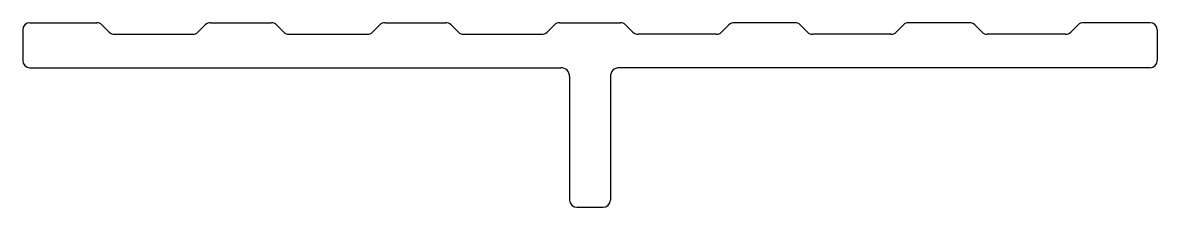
# Model space of a CAD drawing. Extents: x 2533.3 to 2572.3, y 1670.9 to 1677.2.
import ezdxf

# ---------------------------------------------------------------- set-up
doc = ezdxf.new("R2010")
doc.units = 0
doc.layers.get('0').update_dxf_attribs({"linetype": 'CONTINUOUS'})

msp = doc.modelspace()

# ---------------------------------------------------------------- linework, layer by layer
for p, q in [((2533.582, 1677.221), (2535.878, 1677.221)), ((2536.055, 1677.148), (2536.309, 1676.895)), ((2539.609, 1677.148), (2539.355, 1676.895)), ((2539.786, 1677.221), (2541.878, 1677.221)), ((2542.055, 1677.148), (2542.309, 1676.895)), ((2545.609, 1677.148), (2545.355, 1676.895)), ((2545.786, 1677.221), (2547.878, 1677.221)), ((2548.055, 1677.148), (2548.309, 1676.895)), ((2551.609, 1677.148), (2551.355, 1676.895)), ((2551.786, 1677.221), (2553.878, 1677.221)), ((2554.055, 1677.148), (2554.309, 1676.895)), ((2557.609, 1677.148), (2557.355, 1676.895)), ((2559.878, 1677.221), (2557.786, 1677.221)), ((2560.055, 1677.148), (2560.309, 1676.895)), ((2563.609, 1677.148), (2563.355, 1676.895)), ((2565.878, 1677.221), (2563.786, 1677.221)), ((2566.055, 1677.148), (2566.309, 1676.895)), ((2569.609, 1677.148), (2569.355, 1676.895)), ((2572.082, 1677.221), (2569.786, 1677.221)), ((2533.332, 1676.971), (2533.332, 1675.921)), ((2536.486, 1676.821), (2539.178, 1676.821)), ((2542.486, 1676.821), (2545.178, 1676.821)), ((2548.486, 1676.821), (2551.178, 1676.821)), ((2557.178, 1676.821), (2554.486, 1676.821)), ((2563.178, 1676.821), (2560.486, 1676.821)), ((2569.178, 1676.821), (2566.486, 1676.821)), ((2572.332, 1676.971), (2572.332, 1675.921)), ((2533.582, 1675.671), (2551.832, 1675.671)), ((2572.082, 1675.671), (2553.832, 1675.671)), ((2552.132, 1675.371), (2552.132, 1671.121)), ((2553.532, 1675.371), (2553.532, 1671.121)), ((2552.382, 1670.871), (2553.282, 1670.871))]:
    msp.add_line(p, q)
for centre, radius, start, end in [((2533.582, 1676.971), 0.25, 90, 180), ((2535.878, 1676.971), 0.25, 45, 90), ((2539.786, 1676.971), 0.25, 90, 135), ((2541.878, 1676.971), 0.25, 45, 90), ((2545.786, 1676.971), 0.25, 90, 135), ((2547.878, 1676.971), 0.25, 45, 90), ((2551.786, 1676.971), 0.25, 90, 135), ((2553.878, 1676.971), 0.25, 45, 90), ((2557.786, 1676.971), 0.25, 90, 135), ((2559.878, 1676.971), 0.25, 45, 90), ((2563.786, 1676.971), 0.25, 90, 135), ((2565.878, 1676.971), 0.25, 45, 90), ((2569.786, 1676.971), 0.25, 90, 135), ((2572.082, 1676.971), 0.25, 0, 90), ((2536.486, 1677.071), 0.25, 225, 270), ((2539.178, 1677.071), 0.25, 270, 315), ((2542.486, 1677.071), 0.25, 225, 270), ((2545.178, 1677.071), 0.25, 270, 315), ((2548.486, 1677.071), 0.25, 225, 270), ((2551.178, 1677.071), 0.25, 270, 315), ((2554.486, 1677.071), 0.25, 225, 270), ((2557.178, 1677.071), 0.25, 270, 315), ((2560.486, 1677.071), 0.25, 225, 270), ((2563.178, 1677.071), 0.25, 270, 315), ((2566.486, 1677.071), 0.25, 225, 270), ((2569.178, 1677.071), 0.25, 270, 315), ((2533.582, 1675.921), 0.25, 180, 270), ((2572.082, 1675.921), 0.25, 270, 0), ((2551.832, 1675.371), 0.3, 0, 90), ((2553.832, 1675.371), 0.3, 90, 180), ((2552.382, 1671.121), 0.25, 180, 270), ((2553.282, 1671.121), 0.25, 270, 0)]:
    msp.add_arc(centre, radius, start, end)

doc.saveas('drawing.dxf')
